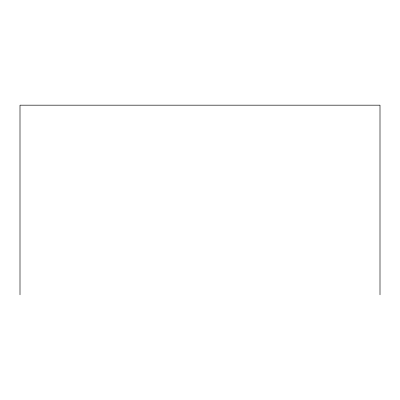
<?xml version="1.0" encoding="UTF-8"?>
<svg xmlns="http://www.w3.org/2000/svg" width="400" height="400" viewBox="0 0 400 400"><rect width="100%" height="100%" fill="white"/><g stroke="black" fill="none" stroke-linecap="round" stroke-linejoin="round"><path stroke-width="0.6" d="M380 294.82L380 105.18L20 105.18L20 294.82"/></g></svg>
